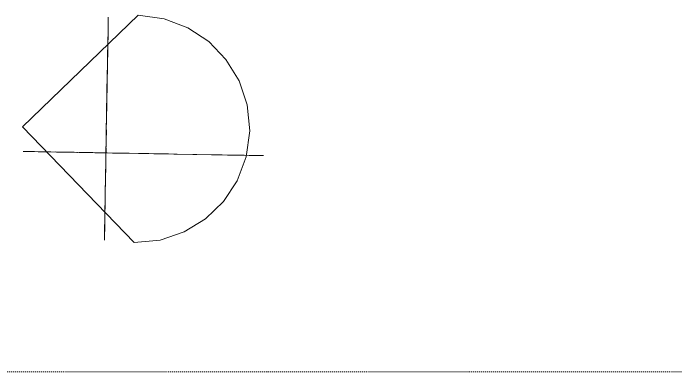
# Model space of a CAD drawing. Header units: inches. Extents: x -4010 to -1814, y 9846 to 12241.
# Drawn here: x -2248.5 to -2165.4, y 10851.7 to 10896.6 of the extents above; entities that cross this region are included whole.
import ezdxf

# ---------------------------------------------------------------- set-up
doc = ezdxf.new("R2010")
doc.units = ezdxf.units.IN
doc.header["$MEASUREMENT"] = 0
doc.linetypes.add('Dash_2_', pattern=[0.25, 0.125, -0.125])
for name, color, linetype, lineweight in [('0-1', 7, 'Continuous', 5), ('0-2', 7, 'Continuous', 9), ('A-DETL-GENF-1', 253, 'Continuous', 9), ('G-ANNO-SYMB-4', 111, 'Dash_2_', 9)]:
    doc.layers.add(name, color=color, linetype=linetype, lineweight=lineweight)

# ---------------------------------------------------------------- blocks, each defined once
blk = doc.blocks.new('cathy 26654 - cathy 26654-2121482-UNIT PLANS - 1ST FLOOR')
at = {"layer": 'A-DETL-GENF-1'}
for p, q in [((-14.241, 0.884), (0, 15.125)), ((-3.067, 14.824), (-3.067, 15.01)), ((-3.067, 15.01), (-3.067, 15.005)), ((-3.067, 15.005), (-3.067, 15.002)), ((-3.067, 15.002), (-3.067, 15.003)), ((-3.067, 15.003), (-3.067, 0.245)), ((-3.067, 15.002), (-3.067, 15.001)), ((-3.067, 15.001), (-3.067, 15.002)), ((-3.067, 15.001), (-3.067, 15)), ((-3.067, 15), (-3.067, 15.001)), ((14.241, 0.884), (0, 15.125)), ((-3.067, 14.477), (-3.067, 14.824)), ((-3.067, 14.037), (-3.067, 14.477)), ((-3.067, 13.57), (-3.067, 14.037)), ((-3.067, 13.144), (-3.067, 13.57)), ((-3.067, 12.825), (-3.067, 13.144)), ((-3.067, 12.683), (-3.067, 12.825)), ((-3.067, 9.992), (-3.067, 12.683)), ((-3.067, 12.235), (-3.067, 12.479)), ((-3.067, 12.479), (-3.067, 12.45)), ((-3.067, 12.45), (-3.067, 11.635)), ((-3.067, 11.666), (-3.067, 12.235)), ((-3.067, 8.877), (-3.067, 11.666)), ((-3.067, 11.635), (-3.067, 11.554)), ((-3.067, 11.554), (-3.067, 10.6)), ((-3.067, 10.81), (-3.067, 10.981)), ((-3.067, 10.981), (-3.067, 10.792)), ((-3.067, 8.959), (-3.067, 10.81)), ((-3.067, 10.792), (-3.067, 10.123)), ((-3.067, 10.6), (-3.067, 10.403)), ((-3.067, 10.403), (-3.067, 10.301)), ((-3.067, 10.301), (-3.067, 9.338)), ((-3.067, 10.123), (-3.067, 8.847)), ((-3.067, 9.533), (-3.067, 9.992)), ((-3.067, 9.338), (-3.067, 9.533)), ((-3.067, 8.6), (-3.067, 8.959)), ((-3.067, 8.283), (-3.067, 8.877)), ((-3.067, 8.847), (-3.067, 8.203)), ((-3.067, 7.973), (-3.067, 8.6)), ((-3.067, 8.203), (-3.067, 8.283)), ((-3.067, 6.256), (-3.067, 7.973)), ((-3.067, 6.022), (-3.067, 6.676)), ((-3.067, 6.676), (-3.067, 5.934)), ((-3.067, 4.48), (-3.067, 6.256)), ((-3.067, 6.011), (-3.067, 6.022)), ((-3.067, 5.13), (-3.067, 6.011)), ((-3.067, 5.318), (-3.067, 5.934)), ((-3.067, 5.318), (-3.067, 5.13)), ((-13.808, 4.624), (-13.982, 4.624)), ((-13.982, 4.624), (-12.531, 4.624)), ((-12.098, 4.624), (-13.808, 4.624)), ((-12.531, 4.624), (-12.215, 4.624)), ((-12.215, 4.624), (-11.802, 4.624)), ((-11.924, 4.624), (-12.098, 4.624)), ((-11.771, 4.624), (-11.924, 4.624)), ((-11.802, 4.624), (-11.32, 4.624)), ((-11.407, 4.624), (-11.771, 4.624)), ((-10.691, 4.624), (-11.407, 4.624)), ((-11.32, 4.624), (-10.799, 4.624)), ((-10.714, 4.624), (-10.885, 4.624)), ((-10.885, 4.624), (-10.58, 4.624)), ((-10.799, 4.624), (-10.266, 4.624)), ((-10.122, 4.624), (-10.714, 4.624)), ((-9.513, 4.624), (-10.691, 4.624)), ((-10.58, 4.624), (-9.744, 4.624)), ((-10.266, 4.624), (-9.751, 4.624)), ((-9.164, 4.624), (-10.122, 4.624)), ((-9.751, 4.624), (-9.281, 4.624)), ((-9.744, 4.624), (-8.321, 4.624)), ((-7.513, 4.624), (-9.535, 4.624)), ((-9.535, 4.624), (-9.513, 4.624)), ((-9.281, 4.624), (-9.164, 4.624)), ((-8.321, 4.624), (-6.256, 4.624)), ((-8.038, 4.624), (-8.069, 4.624)), ((-8.069, 4.624), (-8.058, 4.624)), ((-8.058, 4.624), (-8.021, 4.624)), ((-7.949, 4.624), (-8.038, 4.624)), ((-8.021, 4.624), (-7.974, 4.624)), ((-7.974, 4.624), (-7.933, 4.624)), ((-7.949, 4.624), (-4.716, 4.624)), ((-7.933, 4.624), (-7.914, 4.624)), ((-7.914, 4.624), (-7.513, 4.624)), ((-6.256, 4.624), (-4.409, 4.624)), ((-4.968, 4.624), (-5.394, 4.624)), ((-5.394, 4.624), (-4.768, 4.624)), ((-4.707, 4.624), (-4.968, 4.624)), ((-4.768, 4.624), (-4.615, 4.624)), ((-4.615, 4.624), (-4.716, 4.624)), ((-4.538, 4.624), (-4.707, 4.624)), ((-3.796, 4.624), (-4.538, 4.624)), ((-4.409, 4.624), (-2.894, 4.624)), ((-2.452, 4.624), (-3.796, 4.624)), ((-3.067, 3.782), (-3.067, 4.48)), ((-0.162, 4.624), (-2.949, 4.624)), ((-2.949, 4.624), (-2.452, 4.624)), ((-2.894, 4.624), (-1.752, 4.624)), ((-1.752, 4.624), (-1.023, 4.624)), ((-0.965, 4.624), (-1.718, 4.624)), ((-1.718, 4.624), (-1.63, 4.624)), ((-1.63, 4.624), (-1.402, 4.624)), ((-1.402, 4.624), (-1.089, 4.624)), ((-1.089, 4.624), (2.019, 4.624)), ((-1.023, 4.624), (-0.747, 4.624)), ((-0.747, 4.624), (-0.965, 4.624)), ((1.89, 4.624), (-0.554, 4.624)), ((-0.554, 4.624), (-0.162, 4.624)), ((2.122, 4.624), (1.656, 4.624)), ((3.169, 4.624), (1.656, 4.624)), ((3.556, 4.624), (1.89, 4.624)), ((4.371, 4.624), (2.005, 4.624)), ((2.005, 4.624), (2.122, 4.624)), ((2.019, 4.624), (2.255, 4.624)), ((2.122, 4.624), (3.867, 4.624)), ((2.122, 4.624), (2.335, 4.624)), ((2.255, 4.624), (2.465, 4.624)), ((2.335, 4.624), (3.682, 4.624)), ((2.465, 4.624), (2.646, 4.624)), ((2.646, 4.624), (2.798, 4.624)), ((2.798, 4.624), (3.091, 4.624)), ((3.091, 4.624), (5.794, 4.624)), ((3.519, 4.624), (3.169, 4.624)), ((3.744, 4.624), (3.519, 4.624)), ((12.128, 4.624), (3.556, 4.624)), ((3.682, 4.624), (5.446, 4.624)), ((3.867, 4.624), (3.744, 4.624)), ((4.371, 4.624), (6.879, 4.624)), ((5.446, 4.624), (6.182, 4.624)), ((5.794, 4.624), (8.87, 4.624)), ((6.182, 4.624), (6.659, 4.624)), ((6.659, 4.624), (7.897, 4.624)), ((6.97, 4.624), (6.879, 4.624)), ((7.205, 4.624), (6.97, 4.624)), ((7.525, 4.624), (7.205, 4.624)), ((8.43, 4.624), (7.525, 4.624)), ((7.897, 4.624), (8.189, 4.624)), ((8.189, 4.624), (8.408, 4.624)), ((8.408, 4.624), (8.521, 4.624)), ((8.521, 4.624), (8.43, 4.624)), ((8.87, 4.624), (10.848, 4.624)), ((10.848, 4.624), (12.182, 4.624)), ((13.096, 4.624), (12.128, 4.624)), ((12.182, 4.624), (13.081, 4.624)), ((13.081, 4.624), (13.617, 4.624)), ((13.659, 4.624), (13.096, 4.624)), ((13.617, 4.624), (13.859, 4.624)), ((13.917, 4.624), (13.659, 4.624)), ((13.859, 4.624), (13.917, 4.624)), ((-3.067, 3.126), (-3.067, 3.782)), ((-3.067, 2.516), (-3.067, 3.331)), ((-3.067, 3.331), (-3.067, 1.869)), ((-3.067, 3.169), (-3.067, 3.236)), ((-3.067, 3.236), (-3.067, 3.196)), ((-3.067, 3.196), (-3.067, 2.516)), ((-3.067, 3.163), (-3.067, 3.17)), ((-3.067, 3.17), (-3.067, 3.025)), ((-3.067, 3.026), (-3.067, 3.169)), ((-3.067, 2.196), (-3.067, 3.163)), ((-3.067, 2.498), (-3.067, 3.126)), ((-3.067, 2.837), (-3.067, 3.026)), ((-3.067, 3.025), (-3.067, -6.763)), ((-3.067, 1.869), (-3.067, 3.025)), ((-3.067, 3.025), (-3.067, 2.121)), ((-3.067, 2.632), (-3.067, 2.837)), ((-3.067, 2.289), (-3.067, 2.632)), ((-3.067, 1.697), (-3.067, 2.498)), ((-3.067, 2.211), (-3.067, 2.289)), ((-3.067, -0.698), (-3.067, 2.211)), ((-3.067, 1.786), (-3.067, 2.196)), ((-3.067, 2.121), (-3.067, 1.709)), ((-3.067, 0.119), (-3.067, 1.786)), ((-3.067, 1.709), (-3.067, 1.697)), ((-14.241, 0.884), (-13.865, -2.379)), ((13.865, -2.379), (14.241, 0.884)), ((-3.067, 0.119), (-3.067, 0.245)), ((-3.067, -0.75), (-3.067, -0.698)), ((-3.067, -1.37), (-3.067, -0.75)), ((-3.067, -2.597), (-3.067, -1.37)), ((-13.865, -2.379), (-12.793, -5.376)), ((12.793, -5.376), (13.865, -2.379)), ((-3.067, -2.821), (-3.067, -2.597)), ((-3.067, -3.228), (-3.067, -2.821)), ((-3.067, -3.912), (-3.067, -3.228)), ((-3.067, -13.326), (-3.067, -3.912)), ((-12.793, -5.376), (-11.11, -8.02)), ((11.11, -8.02), (12.793, -5.376)), ((-3.067, -6.763), (-3.067, -8.976)), ((-11.11, -8.02), (-8.904, -10.226)), ((8.904, -10.226), (11.11, -8.02)), ((-3.067, -8.976), (-3.067, -9.57)), ((-3.067, -9.57), (-3.067, -9.941)), ((-3.067, -9.941), (-3.067, -10.628)), ((-8.904, -10.226), (-6.26, -11.909)), ((-3.067, -10.628), (-3.067, -10.985)), ((6.26, -11.909), (8.904, -10.226)), ((-3.067, -10.985), (-3.067, -11.48)), ((-3.067, -11.48), (-3.067, -12.067)), ((-6.26, -11.909), (-3.263, -12.981)), ((-3.067, -12.067), (-3.067, -12.702)), ((3.263, -12.981), (6.26, -11.909)), ((-3.263, -12.981), (0, -13.357)), ((-3.067, -12.702), (-3.067, -13.337)), ((0, -13.357), (3.263, -12.981)), ((-3.067, -15.009), (-3.067, -13.326)), ((-3.067, -13.337), (-3.067, -13.927)), ((-3.067, -13.927), (-3.067, -14.427)), ((-3.067, -14.427), (-3.067, -15.125)), ((-3.067, -14.934), (-3.067, -14.861)), ((-3.067, -14.861), (-3.067, -15.032)), ((-3.067, -15.125), (-3.067, -14.934)), ((-3.067, -15.032), (-3.067, -15.009))]:
    blk.add_line(p, q, dxfattribs=at)
blk = doc.blocks.new('CTR - 1st Phase - Shell_rvt-1-UNIT PLANS - 1ST FLOOR')
at = {"layer": '0-2', "rotation": 88.99999999999956}
blk.add_blockref('cathy 26654 - cathy 26654-2121482-UNIT PLANS - 1ST FLOOR', (-2232.209, 10882.143), dxfattribs=at)

msp = doc.modelspace()

# ---------------------------------------------------------------- block references
at = {"layer": '0-1'}
msp.add_blockref('CTR - 1st Phase - Shell_rvt-1-UNIT PLANS - 1ST FLOOR', (0, 0), dxfattribs=at)

# ---------------------------------------------------------------- next in the draw order: linework, layer by layer
at = {"layer": 'G-ANNO-SYMB-4'}
msp.add_line((-2517.56124, 10851.74295), (-2069.36124, 10851.74295), dxfattribs=at)

doc.saveas('drawing.dxf')
